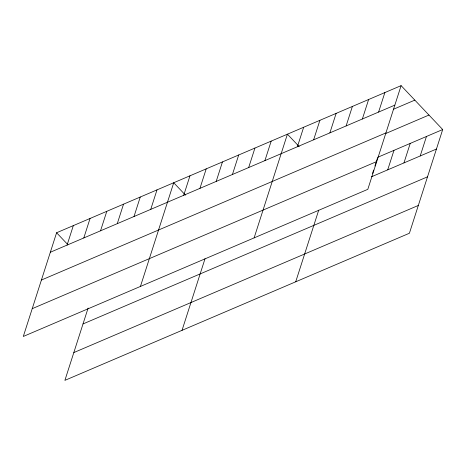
<?xml version="1.0" encoding="UTF-8"?>
<svg xmlns="http://www.w3.org/2000/svg" width="466" height="466" viewBox="0 0 466 466"><rect width="100%" height="100%" fill="white"/><g stroke="black" fill="none" stroke-linecap="round" stroke-linejoin="round"><path stroke-width="0.7" d="M401.104 85.639L56.596 232.755L23.3 336.458L367.808 189.336L401.104 85.639L442.7 129.542L409.404 233.245L64.896 380.361L88.109 308.061M67.069 245.104L73.325 225.614M83.804 237.957L90.06 218.467M100.534 230.81L106.796 211.319M117.269 223.663L123.525 204.172M134.004 216.521L140.26 197.031M150.734 209.374L156.995 189.883M140.435 286.439L173.725 182.736L185.491 195.155M183.709 195.289L189.971 175.799M199.949 188.357L206.211 168.867M216.195 181.42L222.451 161.929M182.031 330.342L205.028 258.706M232.435 174.482L238.691 154.992M248.675 167.55L254.931 148.06M264.915 160.613L271.177 141.122M254.121 237.887L287.417 134.185L299.184 146.604M297.401 146.743L303.657 127.253M313.641 139.806L319.897 120.315M329.881 132.874L336.137 113.378M295.718 281.79L318.721 210.154M346.122 125.936L352.378 106.446M362.362 118.999L368.623 99.508M378.602 112.067L384.864 92.577M372.555 173.416L373.633 170.055M374.932 166.024L377.518 157.957M387.718 169.84L393.974 150.349M403.958 162.908L410.22 143.417M420.204 155.97L426.46 136.48M50.334 252.246L394.848 105.13M393.391 109.283L414.827 100.126M41.416 280.037L385.924 132.921M385.446 133.643L428.97 115.055M377.734 157.287L442.7 129.542M32.224 308.667L376.732 161.551M371.478 176.777L436.444 149.033M83.012 323.94L427.52 176.824M73.82 352.576L418.328 205.454M56.596 232.755L67.867 244.656"/></g></svg>
